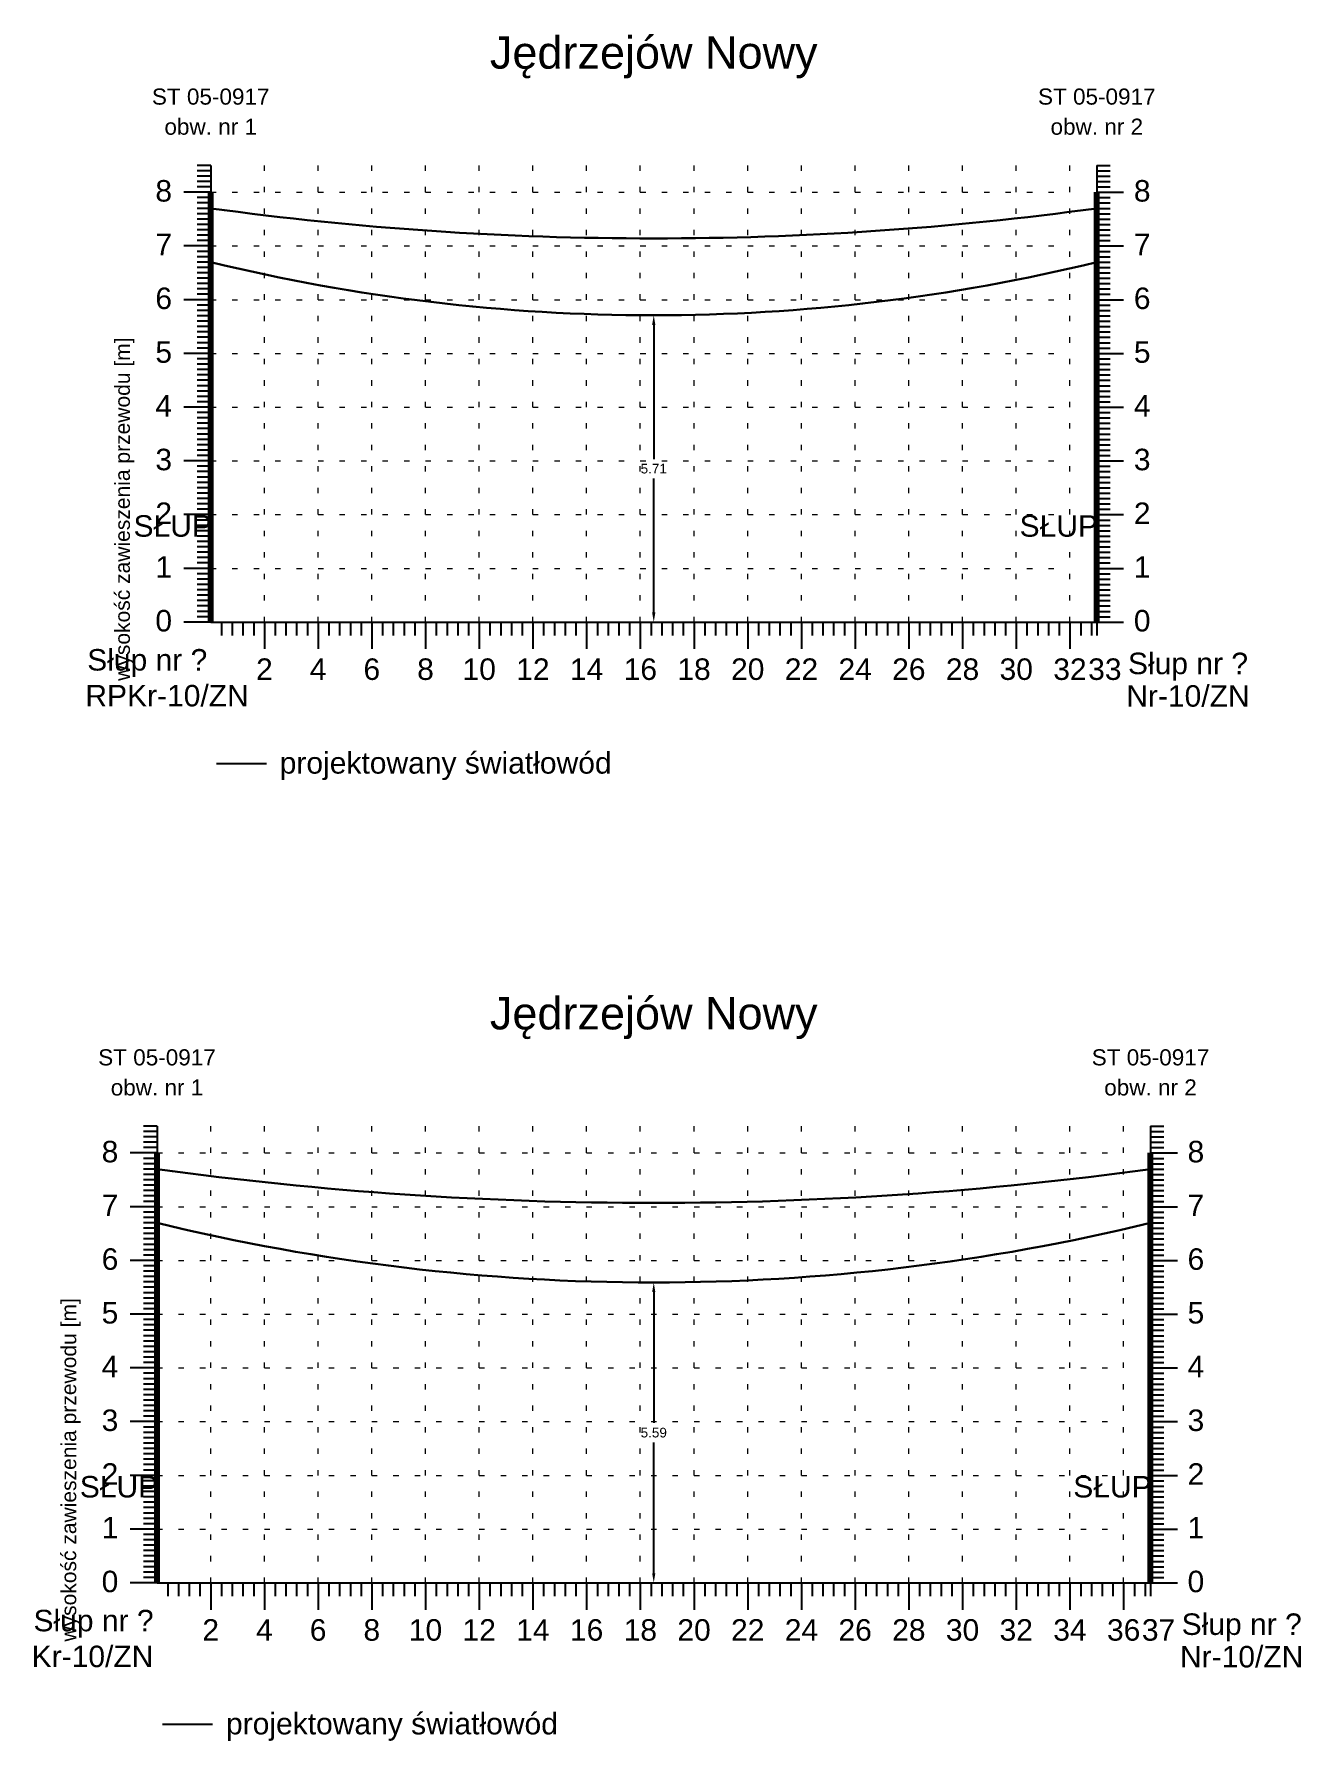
# Model space of a CAD drawing. Header units: inches. Extents: x -863 to 1426, y 1206 to 1480.
# Drawn here: x 209.23 to 232.82, y 1331.12 to 1362.88 of the extents above; entities that cross this region are included whole.
import ezdxf
from ezdxf.enums import TextEntityAlignment as Align

# ---------------------------------------------------------------- set-up
doc = ezdxf.new("R2010")
doc.units = ezdxf.units.IN
doc.header["$MEASUREMENT"] = 0
doc.linetypes.add('ACAD_ISO07W100', pattern=[3, 0, -3])
doc.layers.add('ramka', color=7, linetype='Continuous', plot=False)
doc.styles.get("Standard").update_dxf_attribs({"font": 'arial.ttf'})
doc.dimstyles.get("Standard").update_dxf_attribs({"dimtxt": 0.25, "dimasz": 0.18, "dimexe": 0.18, "dimexo": 0.0625, "dimgap": -0.09, "dimtad": 0, "dimtih": 1, "dimtoh": 1, "dimzin": 0, "dimdsep": 46, "dimtxsty": 'Standard', "dimcen": 0.09, "dimadec": 0, "dimazin": 0, "dimtfac": 1, "dimtofl": 0, "dimtmove": 0, "dimatfit": 3, "dimfxl": 1, "dimtolj": 1, "dimtzin": 0, "dimarcsym": 0})

# ---------------------------------------------------------------- blocks, each defined once
blk = doc.blocks.new('*D13')
at = {"color": 0, "lineweight": -2}
for p, q in [((220.822, 1357.649), (220.947, 1357.649)), ((220.767, 1357.469), (220.767, 1354.974)), ((220.767, 1352.119), (220.767, 1354.614)), ((220.672, 1351.939), (220.947, 1351.939))]:
    blk.add_line(p, q, dxfattribs=at)
at = {"color": 0}
for points in [[(220.797, 1357.469), (220.737, 1357.469), (220.767, 1357.649)], [(220.797, 1352.119), (220.737, 1352.119), (220.767, 1351.939)]]:
    blk.add_solid(points, dxfattribs=at)
at = {"layer": 'Defpoints', "color": 0}
for p in [(220.759, 1357.649), (220.609, 1351.939), (220.767, 1351.939)]:
    blk.add_point(p, dxfattribs=at)
at = {"color": 0, "lineweight": 25, "insert": (220.767, 1354.794), "char_height": 0.18, "attachment_point": 5}
blk.add_mtext('\\A1;5.71', dxfattribs=at)
blk = doc.blocks.new('*D14')
at = {"color": 0, "lineweight": -2}
for p, q in [((220.767, 1339.469), (220.767, 1337.034)), ((220.822, 1339.649), (220.947, 1339.649)), ((220.767, 1334.239), (220.767, 1336.674)), ((220.672, 1334.059), (220.947, 1334.059))]:
    blk.add_line(p, q, dxfattribs=at)
at = {"color": 0}
for points in [[(220.797, 1339.469), (220.737, 1339.469), (220.767, 1339.649)], [(220.797, 1334.239), (220.737, 1334.239), (220.767, 1334.059)]]:
    blk.add_solid(points, dxfattribs=at)
at = {"layer": 'Defpoints', "color": 0}
for p in [(220.759, 1339.649), (220.609, 1334.059), (220.767, 1334.059)]:
    blk.add_point(p, dxfattribs=at)
at = {"color": 0, "lineweight": 25, "insert": (220.767, 1336.854), "char_height": 0.18, "attachment_point": 5}
blk.add_mtext('\\A1;5.59', dxfattribs=at)

msp = doc.modelspace()

# ---------------------------------------------------------------- linework, layer by layer
for p, q in [((212.517, 1360.439), (212.267, 1360.439)), ((212.517, 1360.439), (212.517, 1351.939)), ((229.017, 1360.439), (229.017, 1351.939)), ((229.017, 1360.439), (229.267, 1360.439)), ((212.517, 1360.339), (212.267, 1360.339)), ((212.517, 1360.239), (212.267, 1360.239)), ((212.517, 1360.139), (212.267, 1360.139)), ((229.017, 1360.339), (229.267, 1360.339)), ((229.017, 1360.239), (229.267, 1360.239)), ((229.017, 1360.139), (229.267, 1360.139)), ((212.517, 1359.939), (212.017, 1359.939)), ((212.517, 1360.039), (212.267, 1360.039)), ((212.517, 1359.839), (212.267, 1359.839)), ((229.017, 1360.039), (229.267, 1360.039)), ((229.017, 1359.939), (229.517, 1359.939)), ((229.017, 1359.839), (229.267, 1359.839)), ((212.517, 1359.739), (212.267, 1359.739)), ((212.517, 1359.639), (212.267, 1359.639)), ((212.517, 1359.539), (212.267, 1359.539)), ((229.017, 1359.739), (229.267, 1359.739)), ((229.017, 1359.639), (229.267, 1359.639)), ((229.017, 1359.539), (229.267, 1359.539)), ((212.517, 1359.439), (212.267, 1359.439)), ((212.517, 1359.339), (212.267, 1359.339)), ((212.517, 1359.239), (212.267, 1359.239)), ((212.517, 1359.139), (212.267, 1359.139)), ((229.017, 1359.439), (229.267, 1359.439)), ((229.017, 1359.339), (229.267, 1359.339)), ((229.017, 1359.239), (229.267, 1359.239)), ((229.017, 1359.139), (229.267, 1359.139)), ((212.517, 1358.939), (212.017, 1358.939)), ((212.517, 1359.039), (212.267, 1359.039)), ((212.517, 1358.839), (212.267, 1358.839)), ((229.017, 1359.039), (229.267, 1359.039)), ((229.017, 1358.939), (229.517, 1358.939)), ((229.017, 1358.839), (229.267, 1358.839)), ((212.517, 1358.739), (212.267, 1358.739)), ((212.517, 1358.639), (212.267, 1358.639)), ((212.517, 1358.539), (212.267, 1358.539)), ((229.017, 1358.739), (229.267, 1358.739)), ((229.017, 1358.639), (229.267, 1358.639)), ((229.017, 1358.539), (229.267, 1358.539)), ((212.517, 1358.439), (212.267, 1358.439)), ((212.517, 1358.339), (212.267, 1358.339)), ((212.517, 1358.239), (212.267, 1358.239)), ((229.017, 1358.439), (229.267, 1358.439)), ((229.017, 1358.339), (229.267, 1358.339)), ((229.017, 1358.239), (229.267, 1358.239)), ((212.517, 1357.939), (212.017, 1357.939)), ((212.517, 1358.139), (212.267, 1358.139)), ((212.517, 1358.039), (212.267, 1358.039)), ((229.017, 1358.139), (229.267, 1358.139)), ((229.017, 1358.039), (229.267, 1358.039)), ((229.017, 1357.939), (229.517, 1357.939)), ((212.517, 1357.839), (212.267, 1357.839)), ((212.517, 1357.739), (212.267, 1357.739)), ((212.517, 1357.639), (212.267, 1357.639)), ((229.017, 1357.839), (229.267, 1357.839)), ((229.017, 1357.739), (229.267, 1357.739)), ((229.017, 1357.639), (229.267, 1357.639)), ((212.517, 1357.539), (212.267, 1357.539)), ((212.517, 1357.439), (212.267, 1357.439)), ((212.517, 1357.339), (212.267, 1357.339)), ((212.517, 1357.239), (212.267, 1357.239)), ((229.017, 1357.539), (229.267, 1357.539)), ((229.017, 1357.439), (229.267, 1357.439)), ((229.017, 1357.339), (229.267, 1357.339)), ((229.017, 1357.239), (229.267, 1357.239)), ((212.517, 1356.939), (212.017, 1356.939)), ((212.517, 1357.139), (212.267, 1357.139)), ((212.517, 1357.039), (212.267, 1357.039)), ((229.017, 1357.139), (229.267, 1357.139)), ((229.017, 1357.039), (229.267, 1357.039)), ((229.017, 1356.939), (229.517, 1356.939)), ((212.517, 1356.839), (212.267, 1356.839)), ((212.517, 1356.739), (212.267, 1356.739)), ((212.517, 1356.639), (212.267, 1356.639)), ((229.017, 1356.839), (229.267, 1356.839)), ((229.017, 1356.739), (229.267, 1356.739)), ((229.017, 1356.639), (229.267, 1356.639)), ((212.517, 1356.539), (212.267, 1356.539)), ((212.517, 1356.439), (212.267, 1356.439)), ((212.517, 1356.339), (212.267, 1356.339)), ((229.017, 1356.539), (229.267, 1356.539)), ((229.017, 1356.439), (229.267, 1356.439)), ((229.017, 1356.339), (229.267, 1356.339)), ((212.517, 1356.239), (212.267, 1356.239)), ((212.517, 1356.139), (212.267, 1356.139)), ((212.517, 1356.039), (212.267, 1356.039)), ((229.017, 1356.239), (229.267, 1356.239)), ((229.017, 1356.139), (229.267, 1356.139)), ((229.017, 1356.039), (229.267, 1356.039)), ((212.517, 1355.939), (212.017, 1355.939)), ((212.517, 1355.839), (212.267, 1355.839)), ((212.517, 1355.739), (212.267, 1355.739)), ((212.517, 1355.639), (212.267, 1355.639)), ((229.017, 1355.939), (229.517, 1355.939)), ((229.017, 1355.839), (229.267, 1355.839)), ((229.017, 1355.739), (229.267, 1355.739)), ((229.017, 1355.639), (229.267, 1355.639)), ((212.517, 1355.539), (212.267, 1355.539)), ((212.517, 1355.439), (212.267, 1355.439)), ((212.517, 1355.339), (212.267, 1355.339)), ((229.017, 1355.539), (229.267, 1355.539)), ((229.017, 1355.439), (229.267, 1355.439)), ((229.017, 1355.339), (229.267, 1355.339)), ((212.517, 1355.239), (212.267, 1355.239)), ((212.517, 1355.139), (212.267, 1355.139)), ((212.517, 1355.039), (212.267, 1355.039)), ((229.017, 1355.239), (229.267, 1355.239)), ((229.017, 1355.139), (229.267, 1355.139)), ((229.017, 1355.039), (229.267, 1355.039)), ((212.517, 1354.939), (212.017, 1354.939)), ((212.517, 1354.839), (212.267, 1354.839)), ((212.517, 1354.739), (212.267, 1354.739)), ((229.017, 1354.939), (229.517, 1354.939)), ((229.017, 1354.839), (229.267, 1354.839)), ((229.017, 1354.739), (229.267, 1354.739)), ((212.517, 1354.639), (212.267, 1354.639)), ((212.517, 1354.539), (212.267, 1354.539)), ((212.517, 1354.439), (212.267, 1354.439)), ((229.017, 1354.639), (229.267, 1354.639)), ((229.017, 1354.539), (229.267, 1354.539)), ((229.017, 1354.439), (229.267, 1354.439)), ((212.517, 1354.339), (212.267, 1354.339)), ((212.517, 1354.239), (212.267, 1354.239)), ((212.517, 1354.139), (212.267, 1354.139)), ((229.017, 1354.339), (229.267, 1354.339)), ((229.017, 1354.239), (229.267, 1354.239)), ((229.017, 1354.139), (229.267, 1354.139)), ((212.517, 1353.939), (212.017, 1353.939)), ((212.517, 1354.039), (212.267, 1354.039)), ((212.517, 1353.839), (212.267, 1353.839)), ((212.517, 1353.739), (212.267, 1353.739)), ((229.017, 1354.039), (229.267, 1354.039)), ((229.017, 1353.939), (229.517, 1353.939)), ((229.017, 1353.839), (229.267, 1353.839)), ((229.017, 1353.739), (229.267, 1353.739)), ((212.517, 1353.639), (212.267, 1353.639)), ((212.517, 1353.539), (212.267, 1353.539)), ((212.517, 1353.439), (212.267, 1353.439)), ((229.017, 1353.639), (229.267, 1353.639)), ((229.017, 1353.539), (229.267, 1353.539)), ((229.017, 1353.439), (229.267, 1353.439)), ((212.517, 1353.339), (212.267, 1353.339)), ((212.517, 1353.239), (212.267, 1353.239)), ((212.517, 1353.139), (212.267, 1353.139)), ((229.017, 1353.339), (229.267, 1353.339)), ((229.017, 1353.239), (229.267, 1353.239)), ((229.017, 1353.139), (229.267, 1353.139)), ((212.517, 1352.939), (212.017, 1352.939)), ((212.517, 1353.039), (212.267, 1353.039)), ((212.517, 1352.839), (212.267, 1352.839)), ((229.017, 1353.039), (229.267, 1353.039)), ((229.017, 1352.939), (229.517, 1352.939)), ((229.017, 1352.839), (229.267, 1352.839)), ((212.517, 1352.739), (212.267, 1352.739)), ((212.517, 1352.639), (212.267, 1352.639)), ((212.517, 1352.539), (212.267, 1352.539)), ((229.017, 1352.739), (229.267, 1352.739)), ((229.017, 1352.639), (229.267, 1352.639)), ((229.017, 1352.539), (229.267, 1352.539)), ((212.517, 1352.439), (212.267, 1352.439)), ((212.517, 1352.339), (212.267, 1352.339)), ((212.517, 1352.239), (212.267, 1352.239)), ((229.017, 1352.439), (229.267, 1352.439)), ((229.017, 1352.339), (229.267, 1352.339)), ((229.017, 1352.239), (229.267, 1352.239)), ((212.517, 1351.939), (212.017, 1351.939)), ((212.517, 1352.139), (212.267, 1352.139)), ((212.517, 1352.039), (212.267, 1352.039)), ((212.517, 1351.939), (229.017, 1351.939)), ((212.717, 1351.939), (212.717, 1351.689)), ((212.917, 1351.939), (212.917, 1351.689)), ((213.117, 1351.939), (213.117, 1351.689)), ((213.317, 1351.939), (213.317, 1351.689)), ((213.517, 1351.939), (213.517, 1351.439)), ((213.717, 1351.939), (213.717, 1351.689)), ((213.917, 1351.939), (213.917, 1351.689)), ((214.117, 1351.939), (214.117, 1351.689)), ((214.317, 1351.939), (214.317, 1351.689)), ((214.517, 1351.939), (214.517, 1351.439)), ((214.717, 1351.939), (214.717, 1351.689)), ((214.917, 1351.939), (214.917, 1351.689)), ((215.117, 1351.939), (215.117, 1351.689)), ((215.317, 1351.939), (215.317, 1351.689)), ((215.517, 1351.939), (215.517, 1351.439)), ((215.717, 1351.939), (215.717, 1351.689)), ((215.917, 1351.939), (215.917, 1351.689)), ((216.117, 1351.939), (216.117, 1351.689)), ((216.317, 1351.939), (216.317, 1351.689)), ((216.517, 1351.939), (216.517, 1351.439)), ((216.717, 1351.939), (216.717, 1351.689)), ((216.917, 1351.939), (216.917, 1351.689)), ((217.117, 1351.939), (217.117, 1351.689)), ((217.317, 1351.939), (217.317, 1351.689)), ((217.517, 1351.939), (217.517, 1351.439)), ((217.717, 1351.939), (217.717, 1351.689)), ((217.917, 1351.939), (217.917, 1351.689)), ((218.117, 1351.939), (218.117, 1351.689)), ((218.317, 1351.939), (218.317, 1351.689)), ((218.517, 1351.939), (218.517, 1351.439)), ((218.717, 1351.939), (218.717, 1351.689)), ((218.917, 1351.939), (218.917, 1351.689)), ((219.117, 1351.939), (219.117, 1351.689)), ((219.317, 1351.939), (219.317, 1351.689)), ((219.517, 1351.939), (219.517, 1351.439)), ((219.717, 1351.939), (219.717, 1351.689)), ((219.917, 1351.939), (219.917, 1351.689)), ((220.117, 1351.939), (220.117, 1351.689)), ((220.317, 1351.939), (220.317, 1351.689)), ((220.517, 1351.939), (220.517, 1351.439)), ((220.717, 1351.939), (220.717, 1351.689)), ((220.917, 1351.939), (220.917, 1351.689)), ((221.117, 1351.939), (221.117, 1351.689)), ((221.317, 1351.939), (221.317, 1351.689)), ((221.517, 1351.939), (221.517, 1351.439)), ((221.717, 1351.939), (221.717, 1351.689)), ((221.917, 1351.939), (221.917, 1351.689)), ((222.117, 1351.939), (222.117, 1351.689)), ((222.317, 1351.939), (222.317, 1351.689)), ((222.517, 1351.939), (222.517, 1351.439)), ((222.717, 1351.939), (222.717, 1351.689)), ((222.917, 1351.939), (222.917, 1351.689)), ((223.117, 1351.939), (223.117, 1351.689)), ((223.317, 1351.939), (223.317, 1351.689)), ((223.517, 1351.939), (223.517, 1351.439)), ((223.717, 1351.939), (223.717, 1351.689)), ((223.917, 1351.939), (223.917, 1351.689)), ((224.117, 1351.939), (224.117, 1351.689)), ((224.317, 1351.939), (224.317, 1351.689)), ((224.517, 1351.939), (224.517, 1351.439)), ((224.717, 1351.939), (224.717, 1351.689)), ((224.917, 1351.939), (224.917, 1351.689)), ((225.117, 1351.939), (225.117, 1351.689)), ((225.317, 1351.939), (225.317, 1351.689)), ((225.517, 1351.939), (225.517, 1351.439)), ((225.717, 1351.939), (225.717, 1351.689)), ((225.917, 1351.939), (225.917, 1351.689)), ((226.117, 1351.939), (226.117, 1351.689)), ((226.317, 1351.939), (226.317, 1351.689)), ((226.517, 1351.939), (226.517, 1351.439)), ((226.717, 1351.939), (226.717, 1351.689)), ((226.917, 1351.939), (226.917, 1351.689)), ((227.117, 1351.939), (227.117, 1351.689)), ((227.317, 1351.939), (227.317, 1351.689)), ((227.517, 1351.939), (227.517, 1351.439)), ((227.717, 1351.939), (227.717, 1351.689)), ((227.917, 1351.939), (227.917, 1351.689)), ((228.117, 1351.939), (228.117, 1351.689)), ((228.317, 1351.939), (228.317, 1351.689)), ((228.517, 1351.939), (228.517, 1351.439)), ((228.717, 1351.939), (228.717, 1351.689)), ((228.917, 1351.939), (228.917, 1351.689)), ((229.017, 1352.139), (229.267, 1352.139)), ((229.017, 1352.039), (229.267, 1352.039)), ((229.017, 1351.939), (229.517, 1351.939)), ((229.017, 1351.939), (229.017, 1351.689)), ((211.517, 1342.559), (211.267, 1342.559)), ((211.517, 1342.459), (211.267, 1342.459)), ((211.517, 1342.359), (211.267, 1342.359)), ((211.517, 1342.559), (211.517, 1334.059)), ((230.017, 1342.559), (230.017, 1334.059)), ((230.017, 1342.559), (230.267, 1342.559)), ((230.017, 1342.459), (230.267, 1342.459)), ((230.017, 1342.359), (230.267, 1342.359)), ((211.517, 1342.059), (211.017, 1342.059)), ((211.517, 1342.259), (211.267, 1342.259)), ((211.517, 1342.159), (211.267, 1342.159)), ((230.017, 1342.259), (230.267, 1342.259)), ((230.017, 1342.159), (230.267, 1342.159)), ((230.017, 1342.059), (230.517, 1342.059)), ((211.517, 1341.959), (211.267, 1341.959)), ((211.517, 1341.859), (211.267, 1341.859)), ((211.517, 1341.759), (211.267, 1341.759)), ((230.017, 1341.959), (230.267, 1341.959)), ((230.017, 1341.859), (230.267, 1341.859)), ((230.017, 1341.759), (230.267, 1341.759)), ((211.517, 1341.659), (211.267, 1341.659)), ((211.517, 1341.559), (211.267, 1341.559)), ((211.517, 1341.459), (211.267, 1341.459)), ((211.517, 1341.359), (211.267, 1341.359)), ((230.017, 1341.659), (230.267, 1341.659)), ((230.017, 1341.559), (230.267, 1341.559)), ((230.017, 1341.459), (230.267, 1341.459)), ((230.017, 1341.359), (230.267, 1341.359)), ((211.517, 1341.059), (211.017, 1341.059)), ((211.517, 1341.259), (211.267, 1341.259)), ((211.517, 1341.159), (211.267, 1341.159)), ((230.017, 1341.259), (230.267, 1341.259)), ((230.017, 1341.159), (230.267, 1341.159)), ((230.017, 1341.059), (230.517, 1341.059)), ((211.517, 1340.959), (211.267, 1340.959)), ((211.517, 1340.859), (211.267, 1340.859)), ((211.517, 1340.759), (211.267, 1340.759)), ((230.017, 1340.959), (230.267, 1340.959)), ((230.017, 1340.859), (230.267, 1340.859)), ((230.017, 1340.759), (230.267, 1340.759)), ((211.517, 1340.659), (211.267, 1340.659)), ((211.517, 1340.559), (211.267, 1340.559)), ((211.517, 1340.459), (211.267, 1340.459)), ((230.017, 1340.659), (230.267, 1340.659)), ((230.017, 1340.559), (230.267, 1340.559)), ((230.017, 1340.459), (230.267, 1340.459)), ((211.517, 1340.359), (211.267, 1340.359)), ((211.517, 1340.259), (211.267, 1340.259)), ((211.517, 1340.159), (211.267, 1340.159)), ((230.017, 1340.359), (230.267, 1340.359)), ((230.017, 1340.259), (230.267, 1340.259)), ((230.017, 1340.159), (230.267, 1340.159)), ((211.517, 1340.059), (211.017, 1340.059)), ((211.517, 1339.959), (211.267, 1339.959)), ((211.517, 1339.859), (211.267, 1339.859)), ((211.517, 1339.759), (211.267, 1339.759)), ((230.017, 1340.059), (230.517, 1340.059)), ((230.017, 1339.959), (230.267, 1339.959)), ((230.017, 1339.859), (230.267, 1339.859)), ((230.017, 1339.759), (230.267, 1339.759)), ((211.517, 1339.659), (211.267, 1339.659)), ((211.517, 1339.559), (211.267, 1339.559)), ((211.517, 1339.459), (211.267, 1339.459)), ((230.017, 1339.659), (230.267, 1339.659)), ((230.017, 1339.559), (230.267, 1339.559)), ((230.017, 1339.459), (230.267, 1339.459)), ((211.517, 1339.359), (211.267, 1339.359)), ((211.517, 1339.259), (211.267, 1339.259)), ((211.517, 1339.159), (211.267, 1339.159)), ((230.017, 1339.359), (230.267, 1339.359)), ((230.017, 1339.259), (230.267, 1339.259)), ((230.017, 1339.159), (230.267, 1339.159)), ((211.517, 1339.059), (211.017, 1339.059)), ((211.517, 1338.959), (211.267, 1338.959)), ((211.517, 1338.859), (211.267, 1338.859)), ((230.017, 1339.059), (230.517, 1339.059)), ((230.017, 1338.959), (230.267, 1338.959)), ((230.017, 1338.859), (230.267, 1338.859)), ((211.517, 1338.759), (211.267, 1338.759)), ((211.517, 1338.659), (211.267, 1338.659)), ((211.517, 1338.559), (211.267, 1338.559)), ((230.017, 1338.759), (230.267, 1338.759)), ((230.017, 1338.659), (230.267, 1338.659)), ((230.017, 1338.559), (230.267, 1338.559)), ((211.517, 1338.459), (211.267, 1338.459)), ((211.517, 1338.359), (211.267, 1338.359)), ((211.517, 1338.259), (211.267, 1338.259)), ((230.017, 1338.459), (230.267, 1338.459)), ((230.017, 1338.359), (230.267, 1338.359)), ((230.017, 1338.259), (230.267, 1338.259)), ((211.517, 1338.059), (211.017, 1338.059)), ((211.517, 1338.159), (211.267, 1338.159)), ((211.517, 1337.959), (211.267, 1337.959)), ((211.517, 1337.859), (211.267, 1337.859)), ((230.017, 1338.159), (230.267, 1338.159)), ((230.017, 1338.059), (230.517, 1338.059)), ((230.017, 1337.959), (230.267, 1337.959)), ((230.017, 1337.859), (230.267, 1337.859)), ((211.517, 1337.759), (211.267, 1337.759)), ((211.517, 1337.659), (211.267, 1337.659)), ((211.517, 1337.559), (211.267, 1337.559)), ((230.017, 1337.759), (230.267, 1337.759)), ((230.017, 1337.659), (230.267, 1337.659)), ((230.017, 1337.559), (230.267, 1337.559)), ((211.517, 1337.459), (211.267, 1337.459)), ((211.517, 1337.359), (211.267, 1337.359)), ((211.517, 1337.259), (211.267, 1337.259)), ((230.017, 1337.459), (230.267, 1337.459)), ((230.017, 1337.359), (230.267, 1337.359)), ((230.017, 1337.259), (230.267, 1337.259)), ((211.517, 1337.059), (211.017, 1337.059)), ((211.517, 1337.159), (211.267, 1337.159)), ((211.517, 1336.959), (211.267, 1336.959)), ((230.017, 1337.159), (230.267, 1337.159)), ((230.017, 1337.059), (230.517, 1337.059)), ((230.017, 1336.959), (230.267, 1336.959)), ((211.517, 1336.859), (211.267, 1336.859)), ((211.517, 1336.759), (211.267, 1336.759)), ((211.517, 1336.659), (211.267, 1336.659)), ((230.017, 1336.859), (230.267, 1336.859)), ((230.017, 1336.759), (230.267, 1336.759)), ((230.017, 1336.659), (230.267, 1336.659)), ((211.517, 1336.559), (211.267, 1336.559)), ((211.517, 1336.459), (211.267, 1336.459)), ((211.517, 1336.359), (211.267, 1336.359)), ((230.017, 1336.559), (230.267, 1336.559)), ((230.017, 1336.459), (230.267, 1336.459)), ((230.017, 1336.359), (230.267, 1336.359)), ((211.517, 1336.059), (211.017, 1336.059)), ((211.517, 1336.259), (211.267, 1336.259)), ((211.517, 1336.159), (211.267, 1336.159)), ((211.517, 1335.959), (211.267, 1335.959)), ((230.017, 1336.259), (230.267, 1336.259)), ((230.017, 1336.159), (230.267, 1336.159)), ((230.017, 1336.059), (230.517, 1336.059)), ((230.017, 1335.959), (230.267, 1335.959)), ((211.517, 1335.859), (211.267, 1335.859)), ((211.517, 1335.759), (211.267, 1335.759)), ((211.517, 1335.659), (211.267, 1335.659)), ((230.017, 1335.859), (230.267, 1335.859)), ((230.017, 1335.759), (230.267, 1335.759)), ((230.017, 1335.659), (230.267, 1335.659)), ((211.517, 1335.559), (211.267, 1335.559)), ((211.517, 1335.459), (211.267, 1335.459)), ((211.517, 1335.359), (211.267, 1335.359)), ((230.017, 1335.559), (230.267, 1335.559)), ((230.017, 1335.459), (230.267, 1335.459)), ((230.017, 1335.359), (230.267, 1335.359)), ((211.517, 1335.059), (211.017, 1335.059)), ((211.517, 1335.259), (211.267, 1335.259)), ((211.517, 1335.159), (211.267, 1335.159)), ((230.017, 1335.259), (230.267, 1335.259)), ((230.017, 1335.159), (230.267, 1335.159)), ((230.017, 1335.059), (230.517, 1335.059)), ((211.517, 1334.959), (211.267, 1334.959)), ((211.517, 1334.859), (211.267, 1334.859)), ((211.517, 1334.759), (211.267, 1334.759)), ((230.017, 1334.959), (230.267, 1334.959)), ((230.017, 1334.859), (230.267, 1334.859)), ((230.017, 1334.759), (230.267, 1334.759)), ((211.517, 1334.659), (211.267, 1334.659)), ((211.517, 1334.559), (211.267, 1334.559)), ((211.517, 1334.459), (211.267, 1334.459)), ((211.517, 1334.359), (211.267, 1334.359)), ((230.017, 1334.659), (230.267, 1334.659)), ((230.017, 1334.559), (230.267, 1334.559)), ((230.017, 1334.459), (230.267, 1334.459)), ((230.017, 1334.359), (230.267, 1334.359)), ((211.517, 1334.059), (211.017, 1334.059)), ((211.517, 1334.259), (211.267, 1334.259)), ((211.517, 1334.159), (211.267, 1334.159)), ((211.517, 1334.059), (230.017, 1334.059)), ((211.717, 1334.059), (211.717, 1333.809)), ((211.917, 1334.059), (211.917, 1333.809)), ((212.117, 1334.059), (212.117, 1333.809)), ((212.317, 1334.059), (212.317, 1333.809)), ((212.517, 1334.059), (212.517, 1333.559)), ((212.717, 1334.059), (212.717, 1333.809)), ((212.917, 1334.059), (212.917, 1333.809)), ((213.117, 1334.059), (213.117, 1333.809)), ((213.317, 1334.059), (213.317, 1333.809)), ((213.517, 1334.059), (213.517, 1333.559)), ((213.717, 1334.059), (213.717, 1333.809)), ((213.917, 1334.059), (213.917, 1333.809)), ((214.117, 1334.059), (214.117, 1333.809)), ((214.317, 1334.059), (214.317, 1333.809)), ((214.517, 1334.059), (214.517, 1333.559)), ((214.717, 1334.059), (214.717, 1333.809)), ((214.917, 1334.059), (214.917, 1333.809)), ((215.117, 1334.059), (215.117, 1333.809)), ((215.317, 1334.059), (215.317, 1333.809)), ((215.517, 1334.059), (215.517, 1333.559)), ((215.717, 1334.059), (215.717, 1333.809)), ((215.917, 1334.059), (215.917, 1333.809)), ((216.117, 1334.059), (216.117, 1333.809)), ((216.317, 1334.059), (216.317, 1333.809)), ((216.517, 1334.059), (216.517, 1333.559)), ((216.717, 1334.059), (216.717, 1333.809)), ((216.917, 1334.059), (216.917, 1333.809)), ((217.117, 1334.059), (217.117, 1333.809)), ((217.317, 1334.059), (217.317, 1333.809)), ((217.517, 1334.059), (217.517, 1333.559)), ((217.717, 1334.059), (217.717, 1333.809)), ((217.917, 1334.059), (217.917, 1333.809)), ((218.117, 1334.059), (218.117, 1333.809)), ((218.317, 1334.059), (218.317, 1333.809)), ((218.517, 1334.059), (218.517, 1333.559)), ((218.717, 1334.059), (218.717, 1333.809)), ((218.917, 1334.059), (218.917, 1333.809)), ((219.117, 1334.059), (219.117, 1333.809)), ((219.317, 1334.059), (219.317, 1333.809)), ((219.517, 1334.059), (219.517, 1333.559)), ((219.717, 1334.059), (219.717, 1333.809)), ((219.917, 1334.059), (219.917, 1333.809)), ((220.117, 1334.059), (220.117, 1333.809)), ((220.317, 1334.059), (220.317, 1333.809)), ((220.517, 1334.059), (220.517, 1333.559)), ((220.717, 1334.059), (220.717, 1333.809)), ((220.917, 1334.059), (220.917, 1333.809)), ((221.117, 1334.059), (221.117, 1333.809)), ((221.317, 1334.059), (221.317, 1333.809)), ((221.517, 1334.059), (221.517, 1333.559)), ((221.717, 1334.059), (221.717, 1333.809)), ((221.917, 1334.059), (221.917, 1333.809)), ((222.117, 1334.059), (222.117, 1333.809)), ((222.317, 1334.059), (222.317, 1333.809)), ((222.517, 1334.059), (222.517, 1333.559)), ((222.717, 1334.059), (222.717, 1333.809)), ((222.917, 1334.059), (222.917, 1333.809)), ((223.117, 1334.059), (223.117, 1333.809)), ((223.317, 1334.059), (223.317, 1333.809)), ((223.517, 1334.059), (223.517, 1333.559)), ((223.717, 1334.059), (223.717, 1333.809)), ((223.917, 1334.059), (223.917, 1333.809)), ((224.117, 1334.059), (224.117, 1333.809)), ((224.317, 1334.059), (224.317, 1333.809)), ((224.517, 1334.059), (224.517, 1333.559)), ((224.717, 1334.059), (224.717, 1333.809)), ((224.917, 1334.059), (224.917, 1333.809)), ((225.117, 1334.059), (225.117, 1333.809)), ((225.317, 1334.059), (225.317, 1333.809)), ((225.517, 1334.059), (225.517, 1333.559)), ((225.717, 1334.059), (225.717, 1333.809)), ((225.917, 1334.059), (225.917, 1333.809)), ((226.117, 1334.059), (226.117, 1333.809)), ((226.317, 1334.059), (226.317, 1333.809)), ((226.517, 1334.059), (226.517, 1333.559)), ((226.717, 1334.059), (226.717, 1333.809)), ((226.917, 1334.059), (226.917, 1333.809)), ((227.117, 1334.059), (227.117, 1333.809)), ((227.317, 1334.059), (227.317, 1333.809)), ((227.517, 1334.059), (227.517, 1333.559)), ((227.717, 1334.059), (227.717, 1333.809)), ((227.917, 1334.059), (227.917, 1333.809)), ((228.117, 1334.059), (228.117, 1333.809)), ((228.317, 1334.059), (228.317, 1333.809)), ((228.517, 1334.059), (228.517, 1333.559)), ((228.717, 1334.059), (228.717, 1333.809)), ((228.917, 1334.059), (228.917, 1333.809)), ((229.117, 1334.059), (229.117, 1333.809)), ((229.317, 1334.059), (229.317, 1333.809)), ((229.517, 1334.059), (229.517, 1333.559)), ((229.717, 1334.059), (229.717, 1333.809)), ((229.917, 1334.059), (229.917, 1333.809)), ((230.017, 1334.259), (230.267, 1334.259)), ((230.017, 1334.159), (230.267, 1334.159)), ((230.017, 1334.059), (230.517, 1334.059)), ((230.017, 1334.059), (230.017, 1333.809))]:
    msp.add_line(p, q)
at = {"linetype": 'ACAD_ISO07W100', "lineweight": 15, "ltscale": 0.1}
for p, q in [((213.517, 1351.939), (213.517, 1360.439)), ((214.517, 1351.939), (214.517, 1360.439)), ((215.517, 1351.939), (215.517, 1360.439)), ((216.517, 1351.939), (216.517, 1360.439)), ((217.517, 1351.939), (217.517, 1360.439)), ((218.517, 1351.939), (218.517, 1360.439)), ((219.517, 1351.939), (219.517, 1360.439)), ((220.517, 1351.939), (220.517, 1360.439)), ((221.517, 1351.939), (221.517, 1360.439)), ((222.517, 1351.939), (222.517, 1360.439)), ((223.517, 1351.939), (223.517, 1360.439)), ((224.517, 1351.939), (224.517, 1360.439)), ((225.517, 1351.939), (225.517, 1360.439)), ((226.517, 1351.939), (226.517, 1360.439)), ((227.517, 1351.939), (227.517, 1360.439)), ((228.517, 1351.939), (228.517, 1360.439)), ((229.017, 1351.939), (229.017, 1360.439)), ((212.517, 1359.939), (228.517, 1359.939)), ((212.517, 1358.939), (228.517, 1358.939)), ((212.517, 1357.939), (228.517, 1357.939)), ((212.517, 1356.939), (228.517, 1356.939)), ((212.517, 1355.939), (228.517, 1355.939)), ((212.517, 1354.939), (228.517, 1354.939)), ((212.517, 1353.939), (228.517, 1353.939)), ((212.517, 1352.939), (228.517, 1352.939)), ((212.517, 1351.939), (228.517, 1351.939)), ((212.517, 1334.059), (212.517, 1342.559)), ((213.517, 1334.059), (213.517, 1342.559)), ((214.517, 1334.059), (214.517, 1342.559)), ((215.517, 1334.059), (215.517, 1342.559)), ((216.517, 1334.059), (216.517, 1342.559)), ((217.517, 1334.059), (217.517, 1342.559)), ((218.517, 1334.059), (218.517, 1342.559)), ((219.517, 1334.059), (219.517, 1342.559)), ((220.517, 1334.059), (220.517, 1342.559)), ((221.517, 1334.059), (221.517, 1342.559)), ((222.517, 1334.059), (222.517, 1342.559)), ((223.517, 1334.059), (223.517, 1342.559)), ((224.517, 1334.059), (224.517, 1342.559)), ((225.517, 1334.059), (225.517, 1342.559)), ((226.517, 1334.059), (226.517, 1342.559)), ((227.517, 1334.059), (227.517, 1342.559)), ((228.517, 1334.059), (228.517, 1342.559)), ((229.517, 1334.059), (229.517, 1342.559)), ((230.017, 1334.059), (230.017, 1342.559)), ((211.517, 1342.059), (229.517, 1342.059)), ((211.517, 1341.059), (229.517, 1341.059)), ((211.517, 1340.059), (229.517, 1340.059)), ((211.517, 1339.059), (229.517, 1339.059)), ((211.517, 1338.059), (229.517, 1338.059)), ((211.517, 1337.059), (229.517, 1337.059)), ((211.517, 1336.059), (229.517, 1336.059)), ((211.517, 1335.059), (229.517, 1335.059)), ((211.517, 1334.059), (229.517, 1334.059))]:
    msp.add_line(p, q, dxfattribs=at)
at = {"lineweight": 100}
for p, q in [((212.517, 1351.939), (212.517, 1359.939)), ((229.017, 1351.939), (229.017, 1359.939)), ((211.517, 1334.059), (211.517, 1342.059)), ((230.017, 1334.059), (230.017, 1342.059))]:
    msp.add_line(p, q, dxfattribs=at)
at = {"color": 3, "lineweight": 25}
for p, q in [((212.622, 1349.309), (213.553, 1349.309)), ((211.622, 1331.429), (212.553, 1331.429))]:
    msp.add_line(p, q, dxfattribs=at)
at = {"lineweight": 30}
for centre, radius, start, end in [((220.767, 1420.129), 61.05, 262.23358, 277.76642), ((220.767, 1409.351), 68.222, 262.20742, 277.79258)]:
    msp.add_arc(centre, radius, start, end, dxfattribs=at)
at = {"color": 3, "lineweight": 30}
for centre, radius in [((220.767, 1392.519), 34.87), ((220.767, 1378.746), 39.097)]:
    msp.add_arc(centre, radius, 256.3145, 283.6855, dxfattribs=at)
at = {"layer": 'ramka'}
for p, q in [((212.517, 1351.939), (220.767, 1351.939)), ((211.517, 1334.059), (220.767, 1334.059))]:
    msp.add_line(p, q, dxfattribs=at)

# ---------------------------------------------------------------- texts
for s, height, p in [('Jędrzejów Nowy', 0.6, (220.767, 1362.239)), ('ST 05-0917', 0.3, (212.517, 1361.569)), ('ST 05-0917', 0.3, (229.017, 1361.569)), ('obw. nr 1', 0.3, (212.517, 1361.009)), ('obw. nr 2', 0.3, (229.017, 1361.009)), ('2', 0.4, (213.517, 1350.863)), ('4', 0.4, (214.517, 1350.863)), ('6', 0.4, (215.517, 1350.863)), ('8', 0.4, (216.517, 1350.863)), ('10', 0.4, (217.517, 1350.863)), ('12', 0.4, (218.517, 1350.863)), ('14', 0.4, (219.517, 1350.863)), ('16', 0.4, (220.517, 1350.863)), ('18', 0.4, (221.517, 1350.863)), ('20', 0.4, (222.517, 1350.863)), ('22', 0.4, (223.517, 1350.863)), ('24', 0.4, (224.517, 1350.863)), ('26', 0.4, (225.517, 1350.863)), ('28', 0.4, (226.517, 1350.863)), ('30', 0.4, (227.517, 1350.863)), ('32', 0.4, (228.517, 1350.863)), ('33', 0.4, (229.167, 1350.863)), ('Jędrzejów Nowy', 0.6, (220.767, 1344.359)), ('ST 05-0917', 0.3, (211.517, 1343.689)), ('ST 05-0917', 0.3, (230.017, 1343.689)), ('obw. nr 1', 0.3, (211.517, 1343.129)), ('obw. nr 2', 0.3, (230.017, 1343.129)), ('2', 0.4, (212.517, 1332.983)), ('4', 0.4, (213.517, 1332.983)), ('6', 0.4, (214.517, 1332.983)), ('8', 0.4, (215.517, 1332.983)), ('10', 0.4, (216.517, 1332.983)), ('12', 0.4, (217.517, 1332.983)), ('14', 0.4, (218.517, 1332.983)), ('16', 0.4, (219.517, 1332.983)), ('18', 0.4, (220.517, 1332.983)), ('20', 0.4, (221.517, 1332.983)), ('22', 0.4, (222.517, 1332.983)), ('24', 0.4, (223.517, 1332.983)), ('26', 0.4, (224.517, 1332.983)), ('28', 0.4, (225.517, 1332.983)), ('30', 0.4, (226.517, 1332.983)), ('32', 0.4, (227.517, 1332.983)), ('34', 0.4, (228.517, 1332.983)), ('36', 0.4, (229.517, 1332.983)), ('37', 0.4, (230.167, 1332.983))]:
    msp.add_text(s, height=height).set_placement(p, align=Align.CENTER)
for s, p in [('8', (211.797, 1359.765)), ('7', (211.797, 1358.765)), ('6', (211.797, 1357.765)), ('5', (211.797, 1356.765)), ('4', (211.797, 1355.765)), ('3', (211.797, 1354.765)), ('2', (211.797, 1353.765)), ('1', (211.797, 1352.765)), ('0', (211.797, 1351.765)), ('8', (210.797, 1341.885)), ('7', (210.797, 1340.885)), ('6', (210.797, 1339.885)), ('5', (210.797, 1338.885)), ('4', (210.797, 1337.885)), ('3', (210.797, 1336.885)), ('2', (210.797, 1335.885)), ('1', (210.797, 1334.885)), ('0', (210.797, 1333.885))]:
    msp.add_text(s, height=0.4).set_placement(p, align=Align.RIGHT)
for s, p in [('8', (229.707, 1359.765)), ('7', (229.707, 1358.765)), ('6', (229.707, 1357.765)), ('5', (229.707, 1356.765)), ('4', (229.707, 1355.765)), ('3', (229.707, 1354.765)), ('2', (229.707, 1353.765)), ('1', (229.707, 1352.765)), ('0', (229.707, 1351.765)), ('Słup nr ?', (210.217, 1351.037)), ('Słup nr ?', (229.597, 1350.97)), ('RPKr-10/ZN', (210.183, 1350.37)), ('Nr-10/ZN', (229.566, 1350.365)), ('projektowany światłowód', (213.802, 1349.119)), ('8', (230.707, 1341.885)), ('7', (230.707, 1340.885)), ('6', (230.707, 1339.885)), ('5', (230.707, 1338.885)), ('4', (230.707, 1337.885)), ('3', (230.707, 1336.885)), ('2', (230.707, 1335.885)), ('1', (230.707, 1334.885)), ('0', (230.707, 1333.885)), ('Słup nr ?', (209.217, 1333.157)), ('Słup nr ?', (230.597, 1333.09)), ('Kr-10/ZN', (209.183, 1332.49)), ('Nr-10/ZN', (230.566, 1332.485)), ('projektowany światłowód', (212.802, 1331.239))]:
    msp.add_text(s, height=0.4).set_placement(p)
at = {"char_height": 0.28, "width": 9.28, "attachment_point": 5, "rotation": 90}
for insert in [(210.914, 1354.041), (209.914, 1336.161)]:
    msp.add_mtext('wysokość zawieszenia przewodu [m]', dxfattribs=dict(at, insert=insert))
at = {"char_height": 0.4, "width": 1.537, "attachment_point": 5}
for insert in [(211.809, 1353.725), (228.309, 1353.725), (210.809, 1335.845), (229.309, 1335.845)]:
    msp.add_mtext('SŁUP', dxfattribs=dict(at, insert=insert))

# ---------------------------------------------------------------- dimensions: what is measured, and where the dimension line sits
at = {"lineweight": 25}
for base, p1, p2, text, picture, middle in [((220.767, 1351.939), (220.759, 1357.649), (220.609, 1351.939), '5.71', '*D13', (220.767, 1354.794)), ((220.767, 1334.059), (220.759, 1339.649), (220.609, 1334.059), '5.59', '*D14', (220.767, 1336.854))]:
    dim = msp.add_linear_dim(base=base, p1=p1, p2=p2, angle=90, text=text, dimstyle='Standard', dxfattribs=at)
    dim.commit()
    dim.dimension.update_dxf_attribs({"geometry": picture, "text_midpoint": middle})

doc.saveas('drawing.dxf')
